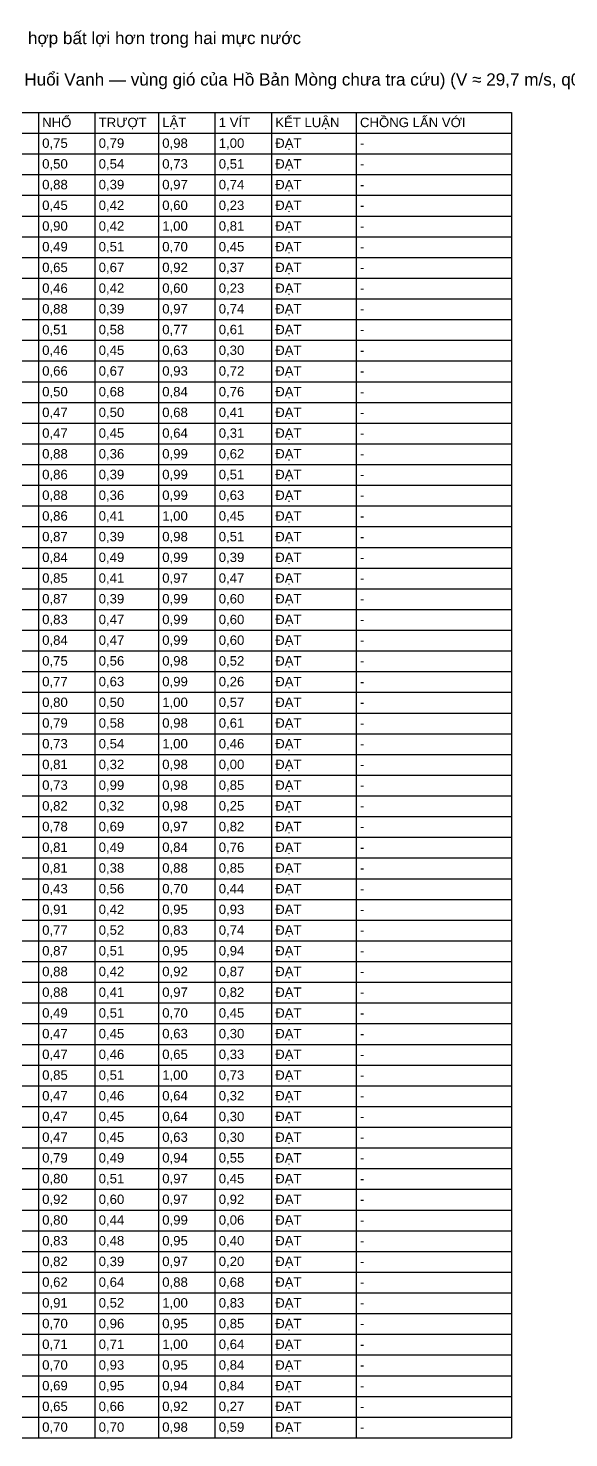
# Model space of a CAD drawing. Header units: metres. Extents: x -660 to 930, y -128 to 633.
# Drawn here: x 503.3 to 572.2, y 449.5 to 629.2 of the extents above; entities that cross this region are included whole.
import ezdxf

# ---------------------------------------------------------------- set-up
doc = ezdxf.new("R2010")
doc.units = ezdxf.units.M
doc.layers.add('08_BANG_THONG_KE_DE_NEO', color=7, linetype='Continuous')
doc.styles.add('VN', font='arial.ttf')

msp = doc.modelspace()

# ---------------------------------------------------------------- linework, layer by layer
at = {"layer": '08_BANG_THONG_KE_DE_NEO'}
for p, q in [((377.67, 618.488), (564.87, 618.488)), ((504.57, 618.488), (504.57, 449.528)), ((511.77, 618.488), (511.77, 449.528)), ((519.87, 618.488), (519.87, 449.528)), ((527.07, 618.488), (527.07, 449.528)), ((534.27, 618.488), (534.27, 449.528)), ((545.07, 618.488), (545.07, 449.528)), ((564.87, 618.488), (564.87, 449.528)), ((377.67, 615.848), (564.87, 615.848)), ((377.67, 613.208), (564.87, 613.208)), ((377.67, 610.568), (564.87, 610.568)), ((377.67, 607.928), (564.87, 607.928)), ((377.67, 605.288), (564.87, 605.288)), ((377.67, 602.648), (564.87, 602.648)), ((377.67, 600.008), (564.87, 600.008)), ((377.67, 597.368), (564.87, 597.368)), ((377.67, 594.728), (564.87, 594.728)), ((377.67, 592.088), (564.87, 592.088)), ((377.67, 589.448), (564.87, 589.448)), ((377.67, 586.808), (564.87, 586.808)), ((377.67, 584.168), (564.87, 584.168)), ((377.67, 581.528), (564.87, 581.528)), ((377.67, 578.888), (564.87, 578.888)), ((377.67, 576.248), (564.87, 576.248)), ((377.67, 573.608), (564.87, 573.608)), ((377.67, 570.968), (564.87, 570.968)), ((377.67, 568.328), (564.87, 568.328)), ((377.67, 565.688), (564.87, 565.688)), ((377.67, 563.048), (564.87, 563.048)), ((377.67, 560.408), (564.87, 560.408)), ((377.67, 557.768), (564.87, 557.768)), ((377.67, 555.128), (564.87, 555.128)), ((377.67, 552.488), (564.87, 552.488)), ((377.67, 549.848), (564.87, 549.848)), ((377.67, 547.208), (564.87, 547.208)), ((377.67, 544.568), (564.87, 544.568)), ((377.67, 541.928), (564.87, 541.928)), ((377.67, 539.288), (564.87, 539.288)), ((377.67, 536.648), (564.87, 536.648)), ((377.67, 534.008), (564.87, 534.008)), ((377.67, 531.368), (564.87, 531.368)), ((377.67, 528.728), (564.87, 528.728)), ((377.67, 526.088), (564.87, 526.088)), ((377.67, 523.448), (564.87, 523.448)), ((377.67, 520.808), (564.87, 520.808)), ((377.67, 518.168), (564.87, 518.168)), ((377.67, 515.528), (564.87, 515.528)), ((377.67, 512.888), (564.87, 512.888)), ((377.67, 510.248), (564.87, 510.248)), ((377.67, 507.608), (564.87, 507.608)), ((377.67, 504.968), (564.87, 504.968)), ((377.67, 502.328), (564.87, 502.328)), ((377.67, 499.688), (564.87, 499.688)), ((377.67, 497.048), (564.87, 497.048)), ((377.67, 494.408), (564.87, 494.408)), ((377.67, 491.768), (564.87, 491.768)), ((377.67, 489.128), (564.87, 489.128)), ((377.67, 486.488), (564.87, 486.488)), ((377.67, 483.848), (564.87, 483.848)), ((377.67, 481.208), (564.87, 481.208)), ((377.67, 478.568), (564.87, 478.568)), ((377.67, 475.928), (564.87, 475.928)), ((377.67, 473.288), (564.87, 473.288)), ((377.67, 470.648), (564.87, 470.648)), ((377.67, 468.008), (564.87, 468.008)), ((377.67, 465.368), (564.87, 465.368)), ((377.67, 462.728), (564.87, 462.728)), ((377.67, 460.088), (564.87, 460.088)), ((377.67, 457.448), (564.87, 457.448)), ((377.67, 454.808), (564.87, 454.808)), ((377.67, 452.168), (564.87, 452.168)), ((377.67, 449.528), (564.87, 449.528))]:
    msp.add_line(p, q, dxfattribs=at)

# ---------------------------------------------------------------- texts
at = {"layer": '08_BANG_THONG_KE_DE_NEO', "style": 'VN'}
for s, height, p in [('B, t: cạnh và chiều dày đế | CẨU: khối lượng đế khi cẩu lắp | NHỔ, TRƯỢT, LẬT, 1 VÍT: hệ số sử dụng (≤ 1,00 là đạt), lấy trường hợp bất lợi hơn trong hai mực nước', 1.56, (377.67, 627.2)), ('CHÚ Ý: Gió tính toán V = 20 m/s là cấp gió vận hành, THẤP HƠN gió tiêu chuẩn TCVN 2737:2023 vùng II-B (MỐC TẠM lấy theo Huổi Vanh — vùng gió của Hồ Bản Mòng chưa tra cứu) (V ≈ 29,7 m/s, q0 = 0,54 kN/m²): áp lực gió chỉ bằng 45% mức tiêu chuẩn. Cáp, cọc và đế neo định cỡ ở cấp gió này CHƯA được kiểm tra với bão thiết kế; nhập V = 30 m/s ở Tab 2 để kiểm tra.', 1.56, (377.67, 621.92)), ('NHỔ', 1.2, (505.05, 616.616)), ('TRƯỢT', 1.2, (512.25, 616.616)), ('LẬT', 1.2, (520.35, 616.616)), ('1 VÍT', 1.2, (527.55, 616.616)), ('KẾT LUẬN', 1.2, (534.75, 616.616)), ('CHỒNG LẤN VỚI', 1.2, (545.55, 616.616)), ('0,75', 1.2, (505.05, 613.976)), ('0,79', 1.2, (512.25, 613.976)), ('0,98', 1.2, (520.35, 613.976)), ('1,00', 1.2, (527.55, 613.976)), ('ĐẠT', 1.2, (534.75, 613.976)), ('-', 1.2, (545.55, 613.976)), ('0,50', 1.2, (505.05, 611.336)), ('0,54', 1.2, (512.25, 611.336)), ('0,73', 1.2, (520.35, 611.336)), ('0,51', 1.2, (527.55, 611.336)), ('ĐẠT', 1.2, (534.75, 611.336)), ('-', 1.2, (545.55, 611.336)), ('0,88', 1.2, (505.05, 608.696)), ('0,39', 1.2, (512.25, 608.696)), ('0,97', 1.2, (520.35, 608.696)), ('0,74', 1.2, (527.55, 608.696)), ('ĐẠT', 1.2, (534.75, 608.696)), ('-', 1.2, (545.55, 608.696)), ('0,45', 1.2, (505.05, 606.056)), ('0,42', 1.2, (512.25, 606.056)), ('0,60', 1.2, (520.35, 606.056)), ('0,23', 1.2, (527.55, 606.056)), ('ĐẠT', 1.2, (534.75, 606.056)), ('-', 1.2, (545.55, 606.056)), ('0,90', 1.2, (505.05, 603.416)), ('0,42', 1.2, (512.25, 603.416)), ('1,00', 1.2, (520.35, 603.416)), ('0,81', 1.2, (527.55, 603.416)), ('ĐẠT', 1.2, (534.75, 603.416)), ('-', 1.2, (545.55, 603.416)), ('0,49', 1.2, (505.05, 600.776)), ('0,51', 1.2, (512.25, 600.776)), ('0,70', 1.2, (520.35, 600.776)), ('0,45', 1.2, (527.55, 600.776)), ('ĐẠT', 1.2, (534.75, 600.776)), ('-', 1.2, (545.55, 600.776)), ('0,65', 1.2, (505.05, 598.136)), ('0,67', 1.2, (512.25, 598.136)), ('0,92', 1.2, (520.35, 598.136)), ('0,37', 1.2, (527.55, 598.136)), ('ĐẠT', 1.2, (534.75, 598.136)), ('-', 1.2, (545.55, 598.136)), ('0,46', 1.2, (505.05, 595.496)), ('0,42', 1.2, (512.25, 595.496)), ('0,60', 1.2, (520.35, 595.496)), ('0,23', 1.2, (527.55, 595.496)), ('ĐẠT', 1.2, (534.75, 595.496)), ('-', 1.2, (545.55, 595.496)), ('0,88', 1.2, (505.05, 592.856)), ('0,39', 1.2, (512.25, 592.856)), ('0,97', 1.2, (520.35, 592.856)), ('0,74', 1.2, (527.55, 592.856)), ('ĐẠT', 1.2, (534.75, 592.856)), ('-', 1.2, (545.55, 592.856)), ('0,51', 1.2, (505.05, 590.216)), ('0,58', 1.2, (512.25, 590.216)), ('0,77', 1.2, (520.35, 590.216)), ('0,61', 1.2, (527.55, 590.216)), ('ĐẠT', 1.2, (534.75, 590.216)), ('-', 1.2, (545.55, 590.216)), ('0,46', 1.2, (505.05, 587.576)), ('0,45', 1.2, (512.25, 587.576)), ('0,63', 1.2, (520.35, 587.576)), ('0,30', 1.2, (527.55, 587.576)), ('ĐẠT', 1.2, (534.75, 587.576)), ('-', 1.2, (545.55, 587.576)), ('0,66', 1.2, (505.05, 584.936)), ('0,67', 1.2, (512.25, 584.936)), ('0,93', 1.2, (520.35, 584.936)), ('0,72', 1.2, (527.55, 584.936)), ('ĐẠT', 1.2, (534.75, 584.936)), ('-', 1.2, (545.55, 584.936)), ('0,50', 1.2, (505.05, 582.296)), ('0,68', 1.2, (512.25, 582.296)), ('0,84', 1.2, (520.35, 582.296)), ('0,76', 1.2, (527.55, 582.296)), ('ĐẠT', 1.2, (534.75, 582.296)), ('-', 1.2, (545.55, 582.296)), ('0,47', 1.2, (505.05, 579.656)), ('0,50', 1.2, (512.25, 579.656)), ('0,68', 1.2, (520.35, 579.656)), ('0,41', 1.2, (527.55, 579.656)), ('ĐẠT', 1.2, (534.75, 579.656)), ('-', 1.2, (545.55, 579.656)), ('0,47', 1.2, (505.05, 577.016)), ('0,45', 1.2, (512.25, 577.016)), ('0,64', 1.2, (520.35, 577.016)), ('0,31', 1.2, (527.55, 577.016)), ('ĐẠT', 1.2, (534.75, 577.016)), ('-', 1.2, (545.55, 577.016)), ('0,88', 1.2, (505.05, 574.376)), ('0,36', 1.2, (512.25, 574.376)), ('0,99', 1.2, (520.35, 574.376)), ('0,62', 1.2, (527.55, 574.376)), ('ĐẠT', 1.2, (534.75, 574.376)), ('-', 1.2, (545.55, 574.376)), ('0,86', 1.2, (505.05, 571.736)), ('0,39', 1.2, (512.25, 571.736)), ('0,99', 1.2, (520.35, 571.736)), ('0,51', 1.2, (527.55, 571.736)), ('ĐẠT', 1.2, (534.75, 571.736)), ('-', 1.2, (545.55, 571.736)), ('0,88', 1.2, (505.05, 569.096)), ('0,36', 1.2, (512.25, 569.096)), ('0,99', 1.2, (520.35, 569.096)), ('0,63', 1.2, (527.55, 569.096)), ('ĐẠT', 1.2, (534.75, 569.096)), ('-', 1.2, (545.55, 569.096)), ('0,86', 1.2, (505.05, 566.456)), ('0,41', 1.2, (512.25, 566.456)), ('1,00', 1.2, (520.35, 566.456)), ('0,45', 1.2, (527.55, 566.456)), ('ĐẠT', 1.2, (534.75, 566.456)), ('-', 1.2, (545.55, 566.456)), ('0,87', 1.2, (505.05, 563.816)), ('0,39', 1.2, (512.25, 563.816)), ('0,98', 1.2, (520.35, 563.816)), ('0,51', 1.2, (527.55, 563.816)), ('ĐẠT', 1.2, (534.75, 563.816)), ('-', 1.2, (545.55, 563.816)), ('0,84', 1.2, (505.05, 561.176)), ('0,49', 1.2, (512.25, 561.176)), ('0,99', 1.2, (520.35, 561.176)), ('0,39', 1.2, (527.55, 561.176)), ('ĐẠT', 1.2, (534.75, 561.176)), ('-', 1.2, (545.55, 561.176)), ('0,85', 1.2, (505.05, 558.536)), ('0,41', 1.2, (512.25, 558.536)), ('0,97', 1.2, (520.35, 558.536)), ('0,47', 1.2, (527.55, 558.536)), ('ĐẠT', 1.2, (534.75, 558.536)), ('-', 1.2, (545.55, 558.536)), ('0,87', 1.2, (505.05, 555.896)), ('0,39', 1.2, (512.25, 555.896)), ('0,99', 1.2, (520.35, 555.896)), ('0,60', 1.2, (527.55, 555.896)), ('ĐẠT', 1.2, (534.75, 555.896)), ('-', 1.2, (545.55, 555.896)), ('0,83', 1.2, (505.05, 553.256)), ('0,47', 1.2, (512.25, 553.256)), ('0,99', 1.2, (520.35, 553.256)), ('0,60', 1.2, (527.55, 553.256)), ('ĐẠT', 1.2, (534.75, 553.256)), ('-', 1.2, (545.55, 553.256)), ('0,84', 1.2, (505.05, 550.616)), ('0,47', 1.2, (512.25, 550.616)), ('0,99', 1.2, (520.35, 550.616)), ('0,60', 1.2, (527.55, 550.616)), ('ĐẠT', 1.2, (534.75, 550.616)), ('-', 1.2, (545.55, 550.616)), ('0,75', 1.2, (505.05, 547.976)), ('0,56', 1.2, (512.25, 547.976)), ('0,98', 1.2, (520.35, 547.976)), ('0,52', 1.2, (527.55, 547.976)), ('ĐẠT', 1.2, (534.75, 547.976)), ('-', 1.2, (545.55, 547.976)), ('0,77', 1.2, (505.05, 545.336)), ('0,63', 1.2, (512.25, 545.336)), ('0,99', 1.2, (520.35, 545.336)), ('0,26', 1.2, (527.55, 545.336)), ('ĐẠT', 1.2, (534.75, 545.336)), ('-', 1.2, (545.55, 545.336)), ('0,80', 1.2, (505.05, 542.696)), ('0,50', 1.2, (512.25, 542.696)), ('1,00', 1.2, (520.35, 542.696)), ('0,57', 1.2, (527.55, 542.696)), ('ĐẠT', 1.2, (534.75, 542.696)), ('-', 1.2, (545.55, 542.696)), ('0,79', 1.2, (505.05, 540.056)), ('0,58', 1.2, (512.25, 540.056)), ('0,98', 1.2, (520.35, 540.056)), ('0,61', 1.2, (527.55, 540.056)), ('ĐẠT', 1.2, (534.75, 540.056)), ('-', 1.2, (545.55, 540.056)), ('0,73', 1.2, (505.05, 537.416)), ('0,54', 1.2, (512.25, 537.416)), ('1,00', 1.2, (520.35, 537.416)), ('0,46', 1.2, (527.55, 537.416)), ('ĐẠT', 1.2, (534.75, 537.416)), ('-', 1.2, (545.55, 537.416)), ('0,81', 1.2, (505.05, 534.776)), ('0,32', 1.2, (512.25, 534.776)), ('0,98', 1.2, (520.35, 534.776)), ('0,00', 1.2, (527.55, 534.776)), ('ĐẠT', 1.2, (534.75, 534.776)), ('-', 1.2, (545.55, 534.776)), ('0,73', 1.2, (505.05, 532.136)), ('0,99', 1.2, (512.25, 532.136)), ('0,98', 1.2, (520.35, 532.136)), ('0,85', 1.2, (527.55, 532.136)), ('ĐẠT', 1.2, (534.75, 532.136)), ('-', 1.2, (545.55, 532.136)), ('0,82', 1.2, (505.05, 529.496)), ('0,32', 1.2, (512.25, 529.496)), ('0,98', 1.2, (520.35, 529.496)), ('0,25', 1.2, (527.55, 529.496)), ('ĐẠT', 1.2, (534.75, 529.496)), ('-', 1.2, (545.55, 529.496)), ('0,78', 1.2, (505.05, 526.856)), ('0,69', 1.2, (512.25, 526.856)), ('0,97', 1.2, (520.35, 526.856)), ('0,82', 1.2, (527.55, 526.856)), ('ĐẠT', 1.2, (534.75, 526.856)), ('-', 1.2, (545.55, 526.856)), ('0,81', 1.2, (505.05, 524.216)), ('0,49', 1.2, (512.25, 524.216)), ('0,84', 1.2, (520.35, 524.216)), ('0,76', 1.2, (527.55, 524.216)), ('ĐẠT', 1.2, (534.75, 524.216)), ('-', 1.2, (545.55, 524.216)), ('0,81', 1.2, (505.05, 521.576)), ('0,38', 1.2, (512.25, 521.576)), ('0,88', 1.2, (520.35, 521.576)), ('0,85', 1.2, (527.55, 521.576)), ('ĐẠT', 1.2, (534.75, 521.576)), ('-', 1.2, (545.55, 521.576)), ('0,43', 1.2, (505.05, 518.936)), ('0,56', 1.2, (512.25, 518.936)), ('0,70', 1.2, (520.35, 518.936)), ('0,44', 1.2, (527.55, 518.936)), ('ĐẠT', 1.2, (534.75, 518.936)), ('-', 1.2, (545.55, 518.936)), ('0,91', 1.2, (505.05, 516.296)), ('0,42', 1.2, (512.25, 516.296)), ('0,95', 1.2, (520.35, 516.296)), ('0,93', 1.2, (527.55, 516.296)), ('ĐẠT', 1.2, (534.75, 516.296)), ('-', 1.2, (545.55, 516.296)), ('0,77', 1.2, (505.05, 513.656)), ('0,52', 1.2, (512.25, 513.656)), ('0,83', 1.2, (520.35, 513.656)), ('0,74', 1.2, (527.55, 513.656)), ('ĐẠT', 1.2, (534.75, 513.656)), ('-', 1.2, (545.55, 513.656)), ('0,87', 1.2, (505.05, 511.016)), ('0,51', 1.2, (512.25, 511.016)), ('0,95', 1.2, (520.35, 511.016)), ('0,94', 1.2, (527.55, 511.016)), ('ĐẠT', 1.2, (534.75, 511.016)), ('-', 1.2, (545.55, 511.016)), ('0,88', 1.2, (505.05, 508.376)), ('0,42', 1.2, (512.25, 508.376)), ('0,92', 1.2, (520.35, 508.376)), ('0,87', 1.2, (527.55, 508.376)), ('ĐẠT', 1.2, (534.75, 508.376)), ('-', 1.2, (545.55, 508.376)), ('0,88', 1.2, (505.05, 505.736)), ('0,41', 1.2, (512.25, 505.736)), ('0,97', 1.2, (520.35, 505.736)), ('0,82', 1.2, (527.55, 505.736)), ('ĐẠT', 1.2, (534.75, 505.736)), ('-', 1.2, (545.55, 505.736)), ('0,49', 1.2, (505.05, 503.096)), ('0,51', 1.2, (512.25, 503.096)), ('0,70', 1.2, (520.35, 503.096)), ('0,45', 1.2, (527.55, 503.096)), ('ĐẠT', 1.2, (534.75, 503.096)), ('-', 1.2, (545.55, 503.096)), ('0,47', 1.2, (505.05, 500.456)), ('0,45', 1.2, (512.25, 500.456)), ('0,63', 1.2, (520.35, 500.456)), ('0,30', 1.2, (527.55, 500.456)), ('ĐẠT', 1.2, (534.75, 500.456)), ('-', 1.2, (545.55, 500.456)), ('0,47', 1.2, (505.05, 497.816)), ('0,46', 1.2, (512.25, 497.816)), ('0,65', 1.2, (520.35, 497.816)), ('0,33', 1.2, (527.55, 497.816)), ('ĐẠT', 1.2, (534.75, 497.816)), ('-', 1.2, (545.55, 497.816)), ('0,85', 1.2, (505.05, 495.176)), ('0,51', 1.2, (512.25, 495.176)), ('1,00', 1.2, (520.35, 495.176)), ('0,73', 1.2, (527.55, 495.176)), ('ĐẠT', 1.2, (534.75, 495.176)), ('-', 1.2, (545.55, 495.176)), ('0,47', 1.2, (505.05, 492.536)), ('0,46', 1.2, (512.25, 492.536)), ('0,64', 1.2, (520.35, 492.536)), ('0,32', 1.2, (527.55, 492.536)), ('ĐẠT', 1.2, (534.75, 492.536)), ('-', 1.2, (545.55, 492.536)), ('0,47', 1.2, (505.05, 489.896)), ('0,45', 1.2, (512.25, 489.896)), ('0,64', 1.2, (520.35, 489.896)), ('0,30', 1.2, (527.55, 489.896)), ('ĐẠT', 1.2, (534.75, 489.896)), ('-', 1.2, (545.55, 489.896)), ('0,47', 1.2, (505.05, 487.256)), ('0,45', 1.2, (512.25, 487.256)), ('0,63', 1.2, (520.35, 487.256)), ('0,30', 1.2, (527.55, 487.256)), ('ĐẠT', 1.2, (534.75, 487.256)), ('-', 1.2, (545.55, 487.256)), ('0,79', 1.2, (505.05, 484.616)), ('0,49', 1.2, (512.25, 484.616)), ('0,94', 1.2, (520.35, 484.616)), ('0,55', 1.2, (527.55, 484.616)), ('ĐẠT', 1.2, (534.75, 484.616)), ('-', 1.2, (545.55, 484.616)), ('0,80', 1.2, (505.05, 481.976)), ('0,51', 1.2, (512.25, 481.976)), ('0,97', 1.2, (520.35, 481.976)), ('0,45', 1.2, (527.55, 481.976)), ('ĐẠT', 1.2, (534.75, 481.976)), ('-', 1.2, (545.55, 481.976)), ('0,92', 1.2, (505.05, 479.336)), ('0,60', 1.2, (512.25, 479.336)), ('0,97', 1.2, (520.35, 479.336)), ('0,92', 1.2, (527.55, 479.336)), ('ĐẠT', 1.2, (534.75, 479.336)), ('-', 1.2, (545.55, 479.336)), ('0,80', 1.2, (505.05, 476.696)), ('0,44', 1.2, (512.25, 476.696)), ('0,99', 1.2, (520.35, 476.696)), ('0,06', 1.2, (527.55, 476.696)), ('ĐẠT', 1.2, (534.75, 476.696)), ('-', 1.2, (545.55, 476.696)), ('0,83', 1.2, (505.05, 474.056)), ('0,48', 1.2, (512.25, 474.056)), ('0,95', 1.2, (520.35, 474.056)), ('0,40', 1.2, (527.55, 474.056)), ('ĐẠT', 1.2, (534.75, 474.056)), ('-', 1.2, (545.55, 474.056)), ('0,82', 1.2, (505.05, 471.416)), ('0,39', 1.2, (512.25, 471.416)), ('0,97', 1.2, (520.35, 471.416)), ('0,20', 1.2, (527.55, 471.416)), ('ĐẠT', 1.2, (534.75, 471.416)), ('-', 1.2, (545.55, 471.416)), ('0,62', 1.2, (505.05, 468.776)), ('0,64', 1.2, (512.25, 468.776)), ('0,88', 1.2, (520.35, 468.776)), ('0,68', 1.2, (527.55, 468.776)), ('ĐẠT', 1.2, (534.75, 468.776)), ('-', 1.2, (545.55, 468.776)), ('0,91', 1.2, (505.05, 466.136)), ('0,52', 1.2, (512.25, 466.136)), ('1,00', 1.2, (520.35, 466.136)), ('0,83', 1.2, (527.55, 466.136)), ('ĐẠT', 1.2, (534.75, 466.136)), ('-', 1.2, (545.55, 466.136)), ('0,70', 1.2, (505.05, 463.496)), ('0,96', 1.2, (512.25, 463.496)), ('0,95', 1.2, (520.35, 463.496)), ('0,85', 1.2, (527.55, 463.496)), ('ĐẠT', 1.2, (534.75, 463.496)), ('-', 1.2, (545.55, 463.496)), ('0,71', 1.2, (505.05, 460.856)), ('0,71', 1.2, (512.25, 460.856)), ('1,00', 1.2, (520.35, 460.856)), ('0,64', 1.2, (527.55, 460.856)), ('ĐẠT', 1.2, (534.75, 460.856)), ('-', 1.2, (545.55, 460.856)), ('0,70', 1.2, (505.05, 458.216)), ('0,93', 1.2, (512.25, 458.216)), ('0,95', 1.2, (520.35, 458.216)), ('0,84', 1.2, (527.55, 458.216)), ('ĐẠT', 1.2, (534.75, 458.216)), ('-', 1.2, (545.55, 458.216)), ('0,69', 1.2, (505.05, 455.576)), ('0,95', 1.2, (512.25, 455.576)), ('0,94', 1.2, (520.35, 455.576)), ('0,84', 1.2, (527.55, 455.576)), ('ĐẠT', 1.2, (534.75, 455.576)), ('-', 1.2, (545.55, 455.576)), ('0,65', 1.2, (505.05, 452.936)), ('0,66', 1.2, (512.25, 452.936)), ('0,92', 1.2, (520.35, 452.936)), ('0,27', 1.2, (527.55, 452.936)), ('ĐẠT', 1.2, (534.75, 452.936)), ('-', 1.2, (545.55, 452.936)), ('0,70', 1.2, (505.05, 450.296)), ('0,70', 1.2, (512.25, 450.296)), ('0,98', 1.2, (520.35, 450.296)), ('0,59', 1.2, (527.55, 450.296)), ('ĐẠT', 1.2, (534.75, 450.296)), ('-', 1.2, (545.55, 450.296))]:
    msp.add_text(s, height=height, dxfattribs=at).set_placement(p)

doc.saveas('drawing.dxf')
